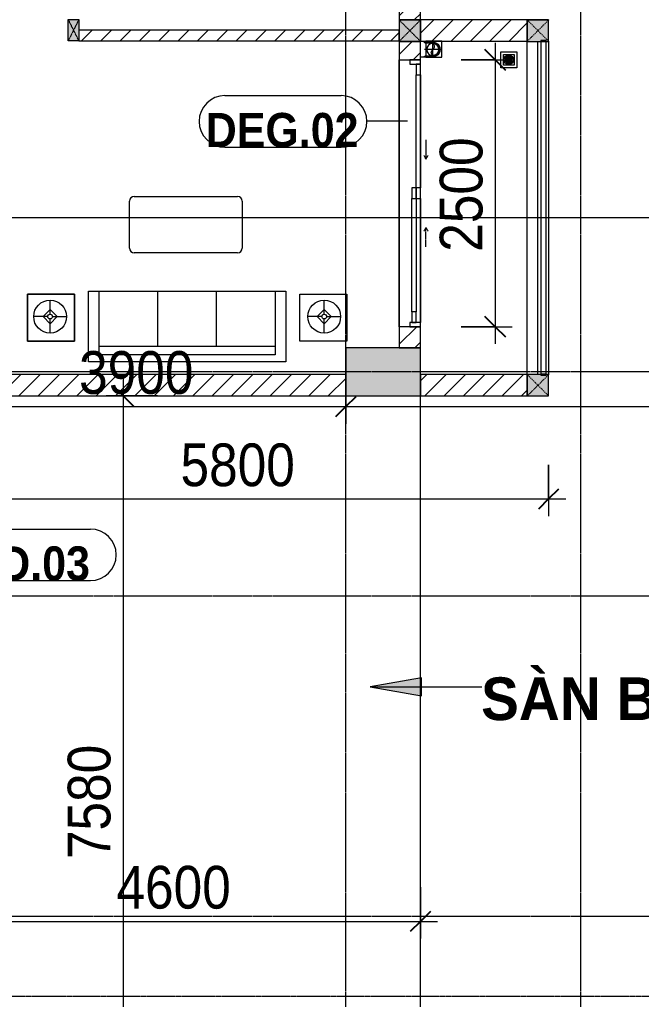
# Model space of a CAD drawing. Header units: millimetres. Extents: x 962 to 239635, y -15958 to 82755.
# Drawn here: x 111449 to 117272, y 47660 to 56837 of the extents above; entities that cross this region are included whole.
import ezdxf

# ---------------------------------------------------------------- set-up
doc = ezdxf.new("R2010")
doc.units = ezdxf.units.MM
for name, pattern in [('Dash', [6, 3, -3]), ('Dash Dot 3_16_', [7.9375, 4.7625, -1.5875, 0, -1.5875]), ('Grid Line', [22.225, 12.7, -3.175, 3.175, -3.175]), ('IMPORT-CENTER _2_', [40.64, 25.4, -5.08, 5.08, -5.08])]:
    doc.linetypes.add(name, pattern=pattern)
for name, color, linetype, lineweight in [('0-1', 7, 'Continuous', 5), ('A-ANNO-DIMS', 211, 'Continuous', 9), ('A-ANNO-DIMS-160', 211, 'Continuous', 9), ('A-DOOR', 31, 'Continuous', 9), ('A-DOOR-FRAM', 31, 'Continuous', 9), ('A-DOOR-HDLN', 31, 'Dash', 9), ('A-DOOR-IDEN', 31, 'Continuous', 9), ('A-FLOR-1', 250, 'Continuous', 9), ('A-FLOR-2', 9, 'Continuous', 9), ('A-FLOR-HRAL', 11, 'Continuous', 9), ('A-WALL', 113, 'Continuous', 9), ('A-WALL-1', 253, 'Continuous', 18), ('A-WALL-3', 113, 'Continuous', 18), ('A-WALL-PATT-1', 10, 'Continuous', 9), ('A-WALL-PATT-2', 111, 'Continuous', 9), ('G-ANNO-SYMB-1', 111, 'Dash Dot 3_16_', 18), ('G-ANNO-TEXT-1', 7, 'Continuous', 9), ('G-ANNO-TEXT-3', 250, 'Continuous', 9), ('G-IMPT', 8, 'Continuous', 9), ('G-IMPT-2', 8, 'IMPORT-CENTER _2_', 9), ('I-FURN', 30, 'Continuous', 9), ('I-FURN-1', 254, 'Continuous', 9), ('M-EQPM', 50, 'Continuous', 9), ('S-COLS', 52, 'Continuous', 9), ('S-COLS-1', 52, 'Continuous', 5), ('S-COLS-2', 7, 'Continuous', 18), ('S-COLS-3', 254, 'Continuous', 9), ('S-COLS-4', 253, 'Continuous', 18), ('S-COLS-5', 52, 'Dash', 9), ('S-COLS-6', 52, 'Continuous', 18), ('S-COLS-HDLN', 52, 'Dash', 9), ('S-COLS-HDLN-1', 9, 'Dash', 9), ('S-GRID-1', 1, 'Grid Line', 9)]:
    doc.layers.add(name, color=color, linetype=linetype, lineweight=lineweight)
doc.styles.add('Arial_B_5', font='arialbd_0.ttf', dxfattribs={"width": 0.95, "height": 400})
doc.styles.add('Arial_B_6', font='arialbd_0.ttf', dxfattribs={"width": 0.9, "height": 320})
doc.styles.add('UTM Avo', font='UTM Avo.ttf', dxfattribs={"width": 0.9, "height": 400})
doc.dimstyles.new('1_Dim_chi_tiet_2_5', dxfattribs={"dimscale": 304.8, "dimtxt": 399.720379, "dimasz": 0.629921, "dimexe": 0.524934, "dimexo": 0.0625, "dimgap": 0.052493, "dimtad": 1, "dimdec": 0, "dimrnd": 5, "dimzin": 0, "dimdsep": 46, "dimtxsty": 'UTM Avo', "dimblk1": 'OBLIQUE', "dimblk2": 'OBLIQUE', "dimsah": 1, "dimcen": 0.09, "dimdle": 0.524934, "dimazin": 0, "dimtfac": 1, "dimtdec": 4, "dimtix": 1, "dimtmove": 0, "dimatfit": 3, "dimfxl": 1.049869, "dimfxlon": 1, "dimtvp": 1, "dimtolj": 1, "dimtzin": 0, "dimarcsym": 2})
doc.dimstyles.new('1_Dim_chi_tiet_2_5_1', dxfattribs={"dimscale": 304.8, "dimtxt": 399.720379, "dimasz": 0.629921, "dimexe": 0.524934, "dimexo": 0.0625, "dimgap": 0.052493, "dimtad": 1, "dimdec": 0, "dimrnd": 5, "dimzin": 0, "dimdsep": 46, "dimtxsty": 'UTM Avo', "dimblk1": 'OBLIQUE', "dimblk2": 'OBLIQUE', "dimsah": 1, "dimcen": 0.09, "dimdle": 0.524934, "dimazin": 0, "dimtfac": 1, "dimtdec": 4, "dimtix": 1, "dimtmove": 0, "dimatfit": 3, "dimfxl": 1.049869, "dimfxlon": 1, "dimtvp": 1, "dimtolj": 1, "dimtzin": 0, "dimarcsym": 2})
pattern_1 = [(45, (61750.9, 0), (-90.50967, 90.50967), [])]

# ---------------------------------------------------------------- blocks, each defined once
blk = doc.blocks.new('NCV_TKTC_KET CAU_rvt-1-TKCS_MB TẦNG 2')
at = {"layer": 'S-COLS-1'}
blk.add_hatch(color=256, dxfattribs=at).paths.add_polyline_path([(53452.6, 53311.9), (53452.6, 53761.9), (52752.6, 53761.9), (52752.6, 53311.9)])
at = {"layer": 'A-FLOR-1'}
for p, q in [((53452.6, 56835.3), (53452.6, 60436.5)), ((53452.6, 53511.9), (53452.6, 56635.3)), ((53452.6, 44536.9), (53452.6, 53311.9))]:
    blk.add_line(p, q, dxfattribs=at)
at = {"layer": 'S-COLS-2'}
for p, q in [((52752.6, 53761.9), (52752.6, 53311.9)), ((53452.6, 53761.9), (52752.6, 53761.9)), ((53452.6, 53311.9), (53452.6, 53761.9)), ((52752.6, 53311.9), (53452.6, 53311.9))]:
    blk.add_line(p, q, dxfattribs=at)
blk = doc.blocks.new('LOBBY_SOFA_1 - LOBBY_SOFA_1-901197-TKCS_MB TẦNG 2')
at = {"layer": 'I-FURN'}
for p, q in [((-2172.3, 1064.5), (-2172.3, 1504.5)), ((-2128.3, 1548.5), (-1160.3, 1548.5)), ((-1116.3, 1504.5), (-1116.3, 1064.5)), ((-1160.3, 1020.5), (-2128.3, 1020.5)), ((-2556, 660), (-708, 660)), ((-2556, 0), (-2556, 660)), ((-2457, 66), (-2457, 660)), ((-1907, 143), (-1907, 660)), ((-1357, 143), (-1357, 660)), ((-807, 660), (-807, 66)), ((-708, 660), (-708, 0)), ((-2688.2, 633.5), (-3128.2, 633.5)), ((-3128.2, 633.5), (-3128.2, 193.5)), ((-2915.4, 445), (-2915.4, 577)), ((-2688.2, 193.5), (-2688.2, 633.5)), ((-575.9, 633.5), (-135.9, 633.5)), ((-575.9, 193.5), (-575.9, 633.5)), ((-348.6, 445), (-348.6, 577)), ((-135.9, 633.5), (-135.9, 193.5)), ((-2981.4, 423), (-2915.4, 489)), ((-2915.4, 489), (-2849.4, 423)), ((-348.6, 489), (-414.6, 423)), ((-282.6, 423), (-348.6, 489)), ((-2937.4, 423), (-3069.4, 423)), ((-2915.4, 357), (-2981.4, 423)), ((-2849.4, 423), (-2915.4, 357)), ((-2915.4, 269), (-2915.4, 401)), ((-2893.4, 423), (-2761.4, 423)), ((-370.6, 423), (-502.6, 423)), ((-414.6, 423), (-348.6, 357)), ((-348.6, 357), (-282.6, 423)), ((-348.6, 269), (-348.6, 401)), ((-326.6, 423), (-194.6, 423)), ((-3128.2, 193.5), (-2688.2, 193.5)), ((-135.9, 193.5), (-575.9, 193.5)), ((-807, 143), (-2457, 143)), ((-708, 0), (-2556, 0)), ((-807, 66), (-2457, 66))]:
    blk.add_line(p, q, dxfattribs=at)
for centre, radius in [((-2915.4, 423), 154), ((-348.6, 423), 154), ((-2915.4, 423), 22), ((-348.6, 423), 22)]:
    blk.add_circle(centre, radius, dxfattribs=at)
for centre, start, end in [((-2128.3, 1504.5), 90, 180), ((-1160.3, 1504.5), 0, 90), ((-2128.3, 1064.5), 180, 270), ((-1160.3, 1064.5), 270, 0)]:
    blk.add_arc(centre, 44, start, end, dxfattribs=at)
at = {"layer": 'I-FURN-1'}
for p, q in [((-2172.3, 1064.5), (-2172.3, 1504.5)), ((-2128.3, 1548.5), (-1160.3, 1548.5)), ((-1116.3, 1504.5), (-1116.3, 1064.5)), ((-1160.3, 1020.5), (-2128.3, 1020.5)), ((-2556, 660), (-708, 660)), ((-2556, 0), (-2556, 660)), ((-708, 660), (-708, 0)), ((-3128.2, 633.5), (-2688.2, 633.5)), ((-3128.2, 193.5), (-3128.2, 633.5)), ((-2688.2, 633.5), (-2688.2, 193.5)), ((-575.9, 633.5), (-135.9, 633.5)), ((-575.9, 193.5), (-575.9, 633.5)), ((-135.9, 633.5), (-135.9, 193.5)), ((-2688.2, 193.5), (-3128.2, 193.5)), ((-135.9, 193.5), (-575.9, 193.5)), ((-708, 0), (-2556, 0))]:
    blk.add_line(p, q, dxfattribs=at)
for centre, start, end in [((-2128.3, 1504.5), 90, 180), ((-1160.3, 1504.5), 0, 90), ((-2128.3, 1064.5), 180, 270), ((-1160.3, 1064.5), 270, 0)]:
    blk.add_arc(centre, 44, start, end, dxfattribs=at)
blk = doc.blocks.new('G1_SOF - BO TRU - 100x200-746114-TKCS_MB TẦNG 2')
at = {"layer": 'S-COLS'}
blk.add_hatch(color=256, dxfattribs=at).paths.add_polyline_path([(50, -100), (50, 100), (-50, 100), (-50, -100)])
at = {"layer": 'S-COLS-4'}
for p, q in [((-50, 100), (50, 100)), ((-50, -100), (-50, 100)), ((50, 100), (50, -100)), ((50, -100), (-50, -100))]:
    blk.add_line(p, q, dxfattribs=at)
at = {"layer": 'S-COLS-HDLN-1'}
for p, q in [((50, -100), (-50, 100)), ((-50, -100), (50, 100))]:
    blk.add_line(p, q, dxfattribs=at)
blk = doc.blocks.new('NCV_TKTC_TANG 2_rvt-1-TKCS_MB TẦNG 2')
at = {"layer": 'A-WALL-PATT-1'}
h = blk.add_hatch(dxfattribs=at)
h.set_pattern_fill('FP_1', color=256, style=0, pattern_type=2)
h.set_pattern_definition([(45, (0, 0), (-90.50967, 90.50967), [])])
h.paths.add_polyline_path([(50252.6, 56636.9), (53252.6, 56636.9), (53252.6, 56736.9), (50252.6, 56736.9)])
at = {"layer": 'A-FLOR-2'}
for p, q in [((54452.6, 53511.9), (54452.6, 56633.3)), ((53252.5, 56460.3), (53252.5, 53960.3)), ((53252.6, 53960.3), (53252.6, 56460.3)), ((53452.5, 54000.3), (53452.5, 55160.5)), ((53452.6, 55160.3), (53452.6, 54000.3))]:
    blk.add_line(p, q, dxfattribs=at)
at = {"layer": 'A-WALL-1'}
for p, q in [((53252.6, 56736.9), (50252.6, 56736.9)), ((53252.6, 56636.9), (53252.6, 56736.9)), ((50252.6, 56636.9), (53252.6, 56636.9))]:
    blk.add_line(p, q, dxfattribs=at)
at = {"layer": 'I-FURN-1'}
blk.add_blockref('LOBBY_SOFA_1 - LOBBY_SOFA_1-901197-TKCS_MB TẦNG 2', (52899.1, 53632), dxfattribs=at)
at = {"layer": 'S-COLS-3', "rotation": 180}
blk.add_blockref('G1_SOF - BO TRU - 100x200-746114-TKCS_MB TẦNG 2', (50202.6, 56736.9), dxfattribs=at)
blk = doc.blocks.new('DEG_02-DEG_03 - DEG_02-2500x2400mm-CỬA ĐI 02 CÁNH TRƯỢT-625766-TKCS_MB TẦNG 2')
at = {"layer": 'A-DOOR'}
for p, q in [((-1110, 100), (-1210, 100)), ((-1210, 100), (-1210, 60)), ((-1110, 60), (-1110, 100)), ((-1110, 100), (-50, 100)), ((50, 100), (-50, 100)), ((-50, 100), (-50, 60)), ((50, 60), (50, 100)), ((-1210, 60), (-1110, 60)), ((-50, 60), (-1110, 60)), ((50, 60), (-50, 60)), ((-50, 60), (-50, 20)), ((-50, 60), (50, 60)), ((-50, 20), (50, 20)), ((50, 20), (50, 60)), ((50, 60), (1110, 60)), ((1110, 20), (50, 20)), ((1210, 60), (1110, 60)), ((1110, 60), (1110, 20)), ((1110, 20), (1210, 20)), ((1210, 20), (1210, 60))]:
    blk.add_line(p, q, dxfattribs=at)
at = {"layer": 'A-DOOR-FRAM'}
for p, q in [((-1210, 100), (-1250, 100)), ((-1250, 100), (-1250, 0)), ((-1210, 0), (-1210, 100)), ((1250, 100), (1210, 100)), ((1210, 100), (1210, 0)), ((1250, 0), (1250, 100)), ((-1250, 0), (-1210, 0)), ((1210, 0), (1250, 0))]:
    blk.add_line(p, q, dxfattribs=at)
at = {"layer": 'A-DOOR-HDLN'}
for p, q in [((-500.4, 151.1), (-320.4, 151.1)), ((-320.4, 151.1), (-355, 171.1)), ((-320.4, 151.1), (-355, 131.1)), ((320.4, 151.1), (355, 171.1)), ((320.4, 151.1), (355, 131.1)), ((500.4, 151.1), (320.4, 151.1))]:
    blk.add_line(p, q, dxfattribs=at)
blk = doc.blocks.new('Railing - 50 x 10mm-1251311-TKCS_MB TẦNG 2')
at = {"layer": 'A-FLOR-HRAL'}
for p, q in [((25, 5), (-25, 5)), ((-25, 5), (-25, -5)), ((25, -5), (25, 5)), ((-25, -5), (25, -5))]:
    blk.add_line(p, q, dxfattribs=at)
blk = doc.blocks.new('Railing - Railing-1259192-TKCS_MB TẦNG 2')
at = {"layer": 'A-FLOR-HRAL'}
for p, q in [((54578.6, 56630.3), (54578.6, 53516.9)), ((54628.6, 53516.9), (54628.6, 56630.3))]:
    blk.add_line(p, q, dxfattribs=at)
for p in [(54603.6, 56635.3), (54603.6, 53511.9)]:
    blk.add_blockref('Railing - 50 x 10mm-1251311-TKCS_MB TẦNG 2', p)
blk = doc.blocks.new('TKTC_XREF_251221_MB TANG 2-7 - TKTC_XREF_260130_MB TANG 2-5_dwg_$cc-4746805-TKCS_MB TẦNG 2')
at = {"layer": 'G-IMPT-2'}
for p, q in [((-0.673, 0), (0.673, 0)), ((0, -0.673), (0, 0.673))]:
    blk.add_line(p, q, dxfattribs=at)
at = {"layer": 'M-EQPM'}
blk.add_circle((0, 0), 0.5, dxfattribs=at)
for centre, radius, start, end in [((0, 0), 0.5, 90, 270), ((0.188, 0.25), 0.313, 126.8699, 233.1301), ((-0.188, -0.25), 0.313, 306.8699, 53.1301)]:
    blk.add_arc(centre, radius, start, end, dxfattribs=at)
blk = doc.blocks.new('TKTC_XREF_251221_MB TANG 2-7 - TKTC_XREF_260130_MB TANG 2-5_dwg_CUM U_DN100-4746799-TKCS_MB TẦNG 2')
at = {"layer": 'G-IMPT'}
blk.add_hatch(color=256, dxfattribs=at).paths.add_polyline_path([(0, 61), (15.8, 58.9), (30.5, 52.8), (43.1, 43.1), (52.8, 30.5), (58.9, 15.8), (61, 0), (58.9, -15.8), (52.8, -30.5), (43.1, -43.1), (30.5, -52.8), (15.8, -58.9), (0, -61), (0, -57), (14.8, -55.1), (28.5, -49.4), (40.3, -40.3), (49.4, -28.5), (55.1, -14.8), (57, 0), (55.1, 14.8), (49.4, 28.5), (40.3, 40.3), (28.5, 49.4), (14.8, 55.1), (0, 57)])
for p, q in [((-79.1, 66.6), (-79.1, 63.4)), ((-76.6, 66.6), (-76.6, 63.4)), ((-74.6, 66.6), (-74.6, 63.4)), ((-72.7, 69.3), (-72.7, 60.7)), ((-66.9, 67.9), (-71.7, 67.9)), ((-66.9, 62.1), (-71.7, 62.1)), ((-65, 69), (0, 69)), ((-79.1, -63.4), (-79.1, -66.6)), ((-76.6, -63.4), (-76.6, -66.6)), ((-74.6, -63.4), (-74.6, -66.6)), ((-72.7, -60.7), (-72.7, -69.3)), ((-66.9, -62.1), (-71.7, -62.1)), ((-66.9, -67.9), (-71.7, -67.9)), ((-65, -69), (0, -69))]:
    blk.add_line(p, q, dxfattribs=at)
at = {"layer": 'G-IMPT', "flags": 128}
for points in [[(-72.7, 67.6), (-78.1, 67.6), (-78.1, 62.4), (-72.7, 62.4)], [(-71.7, 59.2), (-66.9, 59.2), (-66.9, 70.8), (-71.7, 70.8)], [(-66.9, 70.8), (-66.9, 72.7), (-65, 72.7), (-65, 57.3), (-66.9, 57.3), (-66.9, 59.2)], [(-65, 61), (0, 61), (0, 57)], [(-72.7, -62.4), (-78.1, -62.4), (-78.1, -67.6), (-72.7, -67.6)], [(-71.7, -70.8), (-66.9, -70.8), (-66.9, -59.2), (-71.7, -59.2)], [(-66.9, -59.2), (-66.9, -57.3), (-65, -57.3), (-65, -72.7), (-66.9, -72.7), (-66.9, -70.8)], [(-65, -61), (0, -61), (0, -57)]]:
    blk.add_lwpolyline(points, dxfattribs=at)
at = {"layer": 'G-IMPT'}
for centre, radius, start, end in [((-78.1, 66.6), 0.96, 90, 180), ((-78.1, 63.4), 0.96, 180, 270), ((-71.1, 69.3), 1.56, 112.61986, 247.38014), ((-67.9, 65), 4.8, 143.1301, 216.8699), ((-71.1, 60.7), 1.56, 112.61986, 247.38014), ((0, 0), 69, 270, 90), ((0, 0), 61, 270, 90), ((0, 0), 57, 270, 90), ((-78.1, -63.4), 0.96, 90, 180), ((-78.1, -66.6), 0.96, 180, 270), ((-71.1, -60.7), 1.56, 112.61986, 247.38014), ((-67.9, -65), 4.8, 143.1301, 216.8699), ((-71.1, -69.3), 1.56, 112.61986, 247.38014)]:
    blk.add_arc(centre, radius, start, end, dxfattribs=at)
blk = doc.blocks.new('TKTC_XREF_251221_MB TANG 2-7 - TKTC_XREF_260130_MB TANG 2-5_dwg_THU NUOC - THU NUOC-444531-TKCS_MB TẦNG 1-4746810-TKCS_MB TẦNG 2')
at = {"layer": 'G-IMPT'}
for p, q in [((-23.3, 10.8), (40.9, 10.8)), ((40.9, 4.8), (-23.3, 4.8)), ((-11, 23.3), (28.5, 23.3)), ((28.5, 17.3), (-11, 17.3)), ((-1.1, 35.6), (18.5, 35.6)), ((18.5, 29.6), (-1.1, 29.6)), ((-23.3, -13.6), (40.9, -13.6)), ((40.9, -19.6), (-23.3, -19.6)), ((-11, -26.1), (28.5, -26.1)), ((28.5, -32.1), (-11, -32.1)), ((-1.1, -38.5), (18.5, -38.5)), ((18.5, -44.5), (-1.1, -44.5))]:
    blk.add_line(p, q, dxfattribs=at)
at = {"layer": 'G-IMPT', "flags": 128}
for points in [[(83.7, -79.4), (83.7, 70.6), (-66.3, 70.6), (-66.3, -79.4)], [(58.7, -54.4), (58.7, 45.6), (-41.3, 45.6), (-41.3, -54.4)]]:
    blk.add_lwpolyline(points, close=True, dxfattribs=at)
for points in [[(-23.3, -1.2), (0.7, -1.2), (0.7, -7.2), (-23.3, -7.2)], [(40.9, -7.2), (16.7, -7.2), (16.7, -1.2), (40.9, -1.2)]]:
    blk.add_lwpolyline(points, dxfattribs=at)
at = {"layer": 'G-IMPT'}
for centre, radius, start, end in [((8.7, -4.4), 45, 360, 180), ((8.7, -4.4), 45, 360, 180), ((-23.3, 7.8), 3, 90, 270), ((-11, 20.3), 3, 90, 270), ((-1.1, 32.6), 3, 90, 270), ((18.5, 32.6), 3, 270, 90), ((28.5, 20.3), 3, 270, 90), ((40.9, 7.8), 3, 270, 90), ((8.7, -4.4), 45, 180, 360), ((8.7, -4.4), 45, 180, 360), ((-23.3, -4.2), 3, 90, 270), ((-23.3, -16.6), 3, 90, 270), ((-11, -29.1), 3, 90, 270), ((-1.1, -41.5), 3, 90, 270), ((18.5, -41.5), 3, 270, 90), ((28.5, -29.1), 3, 270, 90), ((40.9, -4.2), 3, 270, 90), ((40.9, -16.6), 3, 270, 90)]:
    blk.add_arc(centre, radius, start, end, dxfattribs=at)
blk = doc.blocks.new('TKTC_XREF_251221_MB TANG 2-7 - TKTC_XREF_251221_MB TANG 2-7-2039446-TKCS_MB TẦNG 2')
at = {"layer": 'M-EQPM'}
for p, q in [((19800.1, 39598.4), (19800.1, 44275)), ((19800.3, 39247.9), (19800.3, 39398.4)), ((19800.3, 39398.4), (19850.1, 39398)), ((19850.1, 39398), (19850.1, 39247.6)), ((19850.2, 39398.2), (19850.2, 39247.8)), ((19999.9, 39398.2), (19850.2, 39398.2)), ((19999.9, 39247.8), (19999.9, 39398.2)), ((19850.1, 39247.6), (19800.3, 39247.9)), ((19850.2, 39247.8), (19999.9, 39247.8))]:
    blk.add_line(p, q, dxfattribs=at)
at = {"extrusion": (0, 0, -1)}
for name, p, xscale, yscale, zscale, rotation in [('TKTC_XREF_251221_MB TANG 2-7 - TKTC_XREF_260130_MB TANG 2-5_dwg_CUM U_DN100-4746799-TKCS_MB TẦNG 2', (-19915.1, 39320.3), 0.9975000000000006, 0.9975000000000006, -0.9975000000000006, 180.000991338195), ('TKTC_XREF_251221_MB TANG 2-7 - TKTC_XREF_260130_MB TANG 2-5_dwg_$cc-4746805-TKCS_MB TẦNG 2', (-19915.1, 39319.4), 113.7150000000073, 113.7150000000073, -113.7150000000073, 359.9990086636432)]:
    blk.add_blockref(name, p, dxfattribs=dict(at, xscale=xscale, yscale=yscale, zscale=zscale, rotation=rotation))
at = {"extrusion": (0, 0, -1), "zscale": -1}
blk.add_blockref('TKTC_XREF_251221_MB TANG 2-7 - TKTC_XREF_260130_MB TANG 2-5_dwg_THU NUOC - THU NUOC-444531-TKCS_MB TẦNG 1-4746810-TKCS_MB TẦNG 2', (-20634.8, 39227.2), dxfattribs=at)
blk = doc.blocks.new('G1_SOF - BO TRU - 200x200-3052400-TKCS_MB TẦNG 2')
at = {"layer": 'S-COLS-HDLN'}
for p, q in [((-100, 100), (100, -100)), ((100, 100), (-100, -100))]:
    blk.add_line(p, q, dxfattribs=at)
blk = doc.blocks.new('DIMBLOCK22-TKCS_MB TẦNG 2')
at = {"layer": 'A-ANNO-DIMS-160', "lineweight": 25}
for p, q in [((112419.1, 53311.9), (112323.1, 53407.9)), ((112419.1, 53311.9), (112515.1, 53215.9)), ((112419.1, 45732), (112323.1, 45828)), ((112419.1, 45732), (112515.1, 45636))]:
    blk.add_line(p, q, dxfattribs=at)
at = {"layer": 'A-ANNO-DIMS-160'}
for p, q in [((112419.1, 53471.9), (112419.1, 45572)), ((112739.1, 53311.9), (112259.1, 53311.9)), ((112419.1, 53311.9), (112739.1, 53311.9)), ((112739.1, 45732), (112259.1, 45732)), ((112419.1, 45732), (112739.1, 45732))]:
    blk.add_line(p, q, dxfattribs=at)
at = {"layer": 'A-ANNO-DIMS-160', "color": 0, "insert": (111899.4, 48974.2), "char_height": 400, "width": 1314.636, "attachment_point": 1, "rotation": 90, "line_spacing_factor": 1.110334, "style": 'UTM Avo'}
blk.add_mtext('7580', dxfattribs=at)
blk = doc.blocks.new('_Oblique')
at = {"color": 0, "linetype": 'ByBlock', "lineweight": -2}
blk.add_line((-0.5, -0.5), (0.5, 0.5), dxfattribs=at)
blk = doc.blocks.new('DIMBLOCK43-TKCS_MB TẦNG 2')
at = {"layer": 'A-ANNO-DIMS-160'}
for p, q in [((110603.5, 55304.6), (110603.5, 54824.6)), ((110603.5, 54984.6), (110603.5, 55304.6)), ((173803.5, 55304.6), (173803.5, 54824.6)), ((173803.5, 54984.6), (173803.5, 55304.6)), ((110443.5, 54984.6), (173963.5, 54984.6))]:
    blk.add_line(p, q, dxfattribs=at)
at = {"layer": 'A-ANNO-DIMS-160', "lineweight": 25}
for p, q in [((110603.5, 54984.6), (110699.5, 55080.6)), ((173803.5, 54984.6), (173899.5, 55080.6)), ((110603.5, 54984.6), (110507.5, 54888.6)), ((173803.5, 54984.6), (173707.5, 54888.6))]:
    blk.add_line(p, q, dxfattribs=at)
at = {"layer": 'A-ANNO-DIMS-160', "color": 0, "insert": (141518.8, 55504.2), "char_height": 400, "width": 1643.295, "attachment_point": 1, "line_spacing_factor": 1.110334, "style": 'UTM Avo'}
blk.add_mtext('63200', dxfattribs=at)
blk = doc.blocks.new('DIMBLOCK70-TKCS_MB TẦNG 2')
at = {"layer": 'A-ANNO-DIMS-160'}
for p, q in [((110603.5, 53532.3), (110603.5, 53052.3)), ((110603.5, 53212.3), (110603.5, 53532.3)), ((114503.5, 53532.3), (114503.5, 53052.3)), ((114503.5, 53212.3), (114503.5, 53532.3)), ((110603.5, 53212.3), (114503.5, 53212.3))]:
    blk.add_line(p, q, dxfattribs=at)
at = {"layer": 'A-ANNO-DIMS-160', "lineweight": 25}
for p, q in [((110603.5, 53212.3), (110699.5, 53308.3)), ((114503.5, 53212.3), (114599.5, 53308.3)), ((110603.5, 53212.3), (110507.5, 53116.3)), ((114503.5, 53212.3), (114407.5, 53116.3))]:
    blk.add_line(p, q, dxfattribs=at)
at = {"layer": 'A-ANNO-DIMS-160', "color": 0, "insert": (112005.7, 53731.9), "char_height": 400, "width": 1314.636, "attachment_point": 1, "line_spacing_factor": 1.110334, "style": 'UTM Avo'}
blk.add_mtext('3900', dxfattribs=at)
blk = doc.blocks.new('DIMBLOCK71-TKCS_MB TẦNG 2')
at = {"layer": 'A-ANNO-DIMS-160'}
for p, q in [((114503.5, 53532.3), (114503.5, 53052.3)), ((114503.5, 53212.3), (114503.5, 53532.3)), ((122703.5, 53532.3), (122703.5, 53052.3)), ((122703.5, 53212.3), (122703.5, 53532.3)), ((114503.5, 53212.3), (122703.5, 53212.3))]:
    blk.add_line(p, q, dxfattribs=at)
at = {"layer": 'A-ANNO-DIMS-160', "lineweight": 25}
for p, q in [((114503.5, 53212.3), (114599.5, 53308.3)), ((122703.5, 53212.3), (122799.5, 53308.3)), ((114503.5, 53212.3), (114407.5, 53116.3)), ((122703.5, 53212.3), (122607.5, 53116.3))]:
    blk.add_line(p, q, dxfattribs=at)
at = {"layer": 'A-ANNO-DIMS-160', "color": 0, "insert": (118055.7, 53731.9), "char_height": 400, "width": 1314.636, "attachment_point": 1, "line_spacing_factor": 1.110334, "style": 'UTM Avo'}
blk.add_mtext('8200', dxfattribs=at)
blk = doc.blocks.new('DIMBLOCK122-TKCS_MB TẦNG 2')
at = {"layer": 'A-ANNO-DIMS-160'}
for p, q in [((115903.1, 56620.3), (115903.1, 53800.3)), ((115583.1, 56460.3), (116063.1, 56460.3)), ((115903.1, 56460.3), (115583.1, 56460.3)), ((115583.1, 53960.3), (116063.1, 53960.3)), ((115903.1, 53960.3), (115583.1, 53960.3))]:
    blk.add_line(p, q, dxfattribs=at)
at = {"layer": 'A-ANNO-DIMS-160', "lineweight": 25}
for p, q in [((115903.1, 56460.3), (115807.1, 56556.3)), ((115903.1, 56460.3), (115999.1, 56364.3)), ((115903.1, 53960.3), (115807.1, 54056.3)), ((115903.1, 53960.3), (115999.1, 53864.3))]:
    blk.add_line(p, q, dxfattribs=at)
at = {"layer": 'A-ANNO-DIMS-160', "color": 0, "insert": (115383.5, 54662.5), "char_height": 400, "width": 1314.636, "attachment_point": 1, "rotation": 90, "line_spacing_factor": 1.110334, "style": 'UTM Avo'}
blk.add_mtext('2500', dxfattribs=at)
blk = doc.blocks.new('STN_Door Tag - STN_Door Tag-1788670-TKCS_MB TẦNG 2')
at = {"layer": 'A-DOOR-IDEN'}
for p, q in [((-3.37, 1.495), (3.431, 1.495)), ((-3.37, -1.524), (3.431, -1.524))]:
    blk.add_line(p, q, dxfattribs=at)
for centre, start, end in [((-3.37, -0.015), 90, 270), ((3.431, -0.015), 270, 90)]:
    blk.add_arc(centre, 1.509, start, end, dxfattribs=at)
blk = doc.blocks.new('DIMBLOCK326-TKCS_MB TẦNG 2')
at = {"layer": 'A-ANNO-DIMS-160'}
for p, q in [((110603.5, 52667.5), (110603.5, 52187.5)), ((110603.5, 52347.5), (110603.5, 52667.5)), ((116403.5, 52667.5), (116403.5, 52187.5)), ((116403.5, 52347.5), (116403.5, 52667.5)), ((110443.5, 52347.5), (116563.5, 52347.5))]:
    blk.add_line(p, q, dxfattribs=at)
at = {"layer": 'A-ANNO-DIMS-160', "lineweight": 25}
for p, q in [((110603.5, 52347.5), (110699.5, 52443.5)), ((116403.5, 52347.5), (116499.5, 52443.5)), ((110603.5, 52347.5), (110507.5, 52251.5)), ((116403.5, 52347.5), (116307.5, 52251.5))]:
    blk.add_line(p, q, dxfattribs=at)
at = {"layer": 'A-ANNO-DIMS-160', "color": 0, "insert": (112955.7, 52867.1), "char_height": 400, "width": 1314.636, "attachment_point": 1, "line_spacing_factor": 1.110334, "style": 'UTM Avo'}
blk.add_mtext('5800', dxfattribs=at)
blk = doc.blocks.new('DIMBLOCK335-TKCS_MB TẦNG 2')
at = {"layer": 'A-ANNO-DIMS-160'}
for p, q in [((110603.5, 48711.3), (110603.5, 48231.3)), ((110603.5, 48391.3), (110603.5, 48711.3)), ((115203.5, 48711.3), (115203.5, 48231.3)), ((115203.5, 48391.3), (115203.5, 48711.3)), ((110443.5, 48391.3), (115363.5, 48391.3))]:
    blk.add_line(p, q, dxfattribs=at)
at = {"layer": 'A-ANNO-DIMS-160', "lineweight": 25}
for p, q in [((110603.5, 48391.3), (110699.5, 48487.3)), ((115203.5, 48391.3), (115299.5, 48487.3)), ((110603.5, 48391.3), (110507.5, 48295.3)), ((115203.5, 48391.3), (115107.5, 48295.3))]:
    blk.add_line(p, q, dxfattribs=at)
at = {"layer": 'A-ANNO-DIMS-160', "color": 0, "insert": (112355.7, 48911), "char_height": 400, "width": 1314.636, "attachment_point": 1, "line_spacing_factor": 1.110334, "style": 'UTM Avo'}
blk.add_mtext('4600', dxfattribs=at)

msp = doc.modelspace()

# ---------------------------------------------------------------- hatches: boundary and pattern name
at = {"layer": 'A-WALL-PATT-2'}
h = msp.add_hatch(dxfattribs=at)
h.set_pattern_fill('FP_1', color=256, style=0, pattern_type=2)
h.set_pattern_definition(pattern_1)
h.paths.add_polyline_path([(115003.5, 56833.3), (115203.5, 56833.3), (115203.5, 57835.3), (115003.5, 57835.3), (115003.5, 57478.7)])
h.paths.add_polyline_path([(115203.5, 59235.3), (115203.5, 60235.3), (115003.5, 60235.3), (115003.5, 59235.3)])
h = msp.add_hatch(dxfattribs=at)
h.set_pattern_fill('FP_1', color=256, style=0, pattern_type=2)
h.set_pattern_definition(pattern_1)
h.paths.add_polyline_path([(115447, 56635.3), (116203.5, 56635.3), (116203.5, 56833.3), (116403.5, 56833.3), (116403.5, 56835.3), (115203.5, 56835.3), (115203.5, 56635.3)])
h = msp.add_hatch(dxfattribs=at)
h.set_pattern_fill('FP_1', color=256, style=0, pattern_type=2)
h.set_pattern_definition(pattern_1)
h.paths.add_polyline_path([(115003.5, 53761.9), (115203.5, 53761.9), (115203.5, 53960.3), (115003.5, 53960.3)])
h.paths.add_polyline_path([(115203.5, 56460.3), (115203.5, 56633.3), (115003.5, 56633.3), (115003.5, 56460.3)])
h = msp.add_hatch(dxfattribs=at)
h.set_pattern_fill('FP_1', color=256, style=0, pattern_type=2)
h.set_pattern_definition(pattern_1)
h.paths.add_polyline_path([(114503.5, 53311.9), (114503.5, 53511.9), (110613.5, 53511.9), (110613.5, 53311.9), (113028.9, 53311.9)])
h = msp.add_hatch(dxfattribs=at)
h.set_pattern_fill('FP_1', color=256, style=0, pattern_type=2)
h.set_pattern_definition(pattern_1)
h.paths.add_polyline_path([(116203.5, 53311.9), (116203.5, 53511.9), (115203.5, 53511.9), (115203.5, 53311.9)])
at = {"layer": 'G-ANNO-TEXT-3'}
msp.add_hatch(color=256, dxfattribs=at).paths.add_polyline_path([(114731.3, 50588.9), (115211.3, 50504.3), (115211.3, 50673.6)])
at = {"layer": 'S-COLS-1'}
for points in [[(115203.5, 56633.3), (115203.5, 56833.3), (115003.5, 56833.3), (115003.5, 56633.3)], [(116403.5, 56633.3), (116403.5, 56833.3), (116203.5, 56833.3), (116203.5, 56633.3), (116329.5, 56634), (116329.5, 56640.3), (116379.5, 56640.3), (116379.5, 56633.3)], [(116379.5, 53311.9), (116403.5, 53311.9), (116403.5, 53511.9), (116379.5, 53511.9), (116379.5, 53506.9), (116329.5, 53506.9), (116329.5, 53511.9), (116203.5, 53511.9), (116203.5, 53311.9), (116329.5, 53311.9)]]:
    msp.add_hatch(color=256, dxfattribs=at).paths.add_polyline_path(points)

# ---------------------------------------------------------------- linework, layer by layer
at = {"layer": 'A-DOOR-IDEN'}
msp.add_line((115082.7, 55885), (114701.1, 55885), dxfattribs=at)
at = {"layer": 'A-WALL'}
for p, q in [((115003.5, 56833.3), (115203.5, 56833.3)), ((115203.5, 56833.3), (115203.5, 56635.3)), ((116203.5, 56635.3), (116203.5, 56833.3)), ((116203.5, 56833.3), (116403.5, 56833.3)), ((115203.5, 56633.3), (115003.5, 56633.3)), ((116303.5, 53511.9), (116303.5, 56633.3)), ((116403.5, 56633.3), (116403.5, 53511.9)), ((116203.5, 53311.9), (116203.5, 53511.9))]:
    msp.add_line(p, q, dxfattribs=at)
at = {"layer": 'A-WALL-3'}
for p, q in [((115003.5, 57835.3), (115003.5, 56833.3)), ((115203.5, 56835.3), (115203.5, 57835.3)), ((116403.5, 56835.3), (115203.5, 56835.3)), ((116403.5, 56833.3), (116403.5, 56835.3)), ((115003.5, 56633.3), (115003.5, 56460.3)), ((115203.5, 56635.3), (116203.5, 56635.3)), ((115203.5, 56460.3), (115203.5, 56633.3)), ((115003.5, 56460.3), (115203.5, 56460.3)), ((115003.5, 53960.3), (115003.5, 53761.9)), ((115203.5, 53960.3), (115003.5, 53960.3)), ((115203.5, 53761.9), (115203.5, 53960.3)), ((115003.5, 53761.9), (115203.5, 53761.9)), ((114503.5, 53511.9), (110613.5, 53511.9)), ((114503.5, 53311.9), (114503.5, 53511.9)), ((116203.5, 53511.9), (115203.5, 53511.9)), ((115203.5, 53511.9), (115203.5, 53311.9)), ((110613.5, 53311.9), (114503.5, 53311.9)), ((115203.5, 53311.9), (116203.5, 53311.9))]:
    msp.add_line(p, q, dxfattribs=at)
at = {"layer": 'G-ANNO-SYMB-1'}
msp.add_line((90498.7, 47691.5), (196677.7, 47691.5), dxfattribs=at)
at = {"layer": 'G-ANNO-TEXT-3'}
for p, q in [((115211.3, 50673.6), (114731.3, 50588.9)), ((115211.3, 50504.3), (115211.3, 50673.6)), ((114731.3, 50588.9), (115211.3, 50504.3)), ((114731.3, 50588.9), (115779.2, 50588.9))]:
    msp.add_line(p, q, dxfattribs=at)
at = {"layer": 'S-COLS'}
for p, q in [((115203.5, 56833.3), (115003.5, 56833.3)), ((115203.5, 56635.3), (115203.5, 56833.3)), ((116403.5, 56833.3), (116203.5, 56833.3)), ((116203.5, 56833.3), (116203.5, 56635.3)), ((115003.5, 56633.3), (115203.5, 56633.3)), ((116203.5, 53511.9), (116203.5, 53311.9))]:
    msp.add_line(p, q, dxfattribs=at)
at = {"layer": 'S-COLS-6'}
for p, q in [((115003.5, 56833.3), (115003.5, 56633.3)), ((116403.5, 56633.3), (116403.5, 56833.3)), ((115203.5, 56633.3), (115203.5, 56635.3)), ((116203.5, 56635.3), (116203.5, 56633.3)), ((116203.5, 56633.3), (116329.5, 56633.3)), ((116379.5, 56633.3), (116403.5, 56633.3)), ((116329.5, 53511.9), (116203.5, 53511.9)), ((116403.5, 53511.9), (116379.5, 53511.9)), ((116403.5, 53311.9), (116403.5, 53511.9)), ((116203.5, 53311.9), (116403.5, 53311.9))]:
    msp.add_line(p, q, dxfattribs=at)
at = {"layer": 'S-GRID-1'}
for p, q in [((114503.5, 19351.6), (114503.5, 76542.3)), ((116703.5, 19351.6), (116703.5, 76542.3)), ((189415.6, 53536.9), (96253.4, 53536.9)), ((189415.6, 51436.9), (96253.4, 51436.9)), ((189415.6, 48436.9), (96253.4, 48436.9))]:
    msp.add_line(p, q, dxfattribs=at)

# ---------------------------------------------------------------- block references
at = {"layer": '0-1'}
for name in ['NCV_TKTC_KET CAU_rvt-1-TKCS_MB TẦNG 2', 'NCV_TKTC_TANG 2_rvt-1-TKCS_MB TẦNG 2']:
    msp.add_blockref(name, (61750.9, 0), dxfattribs=at)
at = {"layer": 'A-DOOR', "rotation": 269.9999999999998}
msp.add_blockref('DEG_02-DEG_03 - DEG_02-2500x2400mm-CỬA ĐI 02 CÁNH TRƯỢT-625766-TKCS_MB TẦNG 2', (115103.5, 55210.3), dxfattribs=at)
at = {"layer": 'A-DOOR-IDEN', "xscale": 159.9999999999999, "yscale": 159.9999999999999, "zscale": 159.9999999999999}
for p in [(113910.7, 55885.7), (111563, 51826.3)]:
    msp.add_blockref('STN_Door Tag - STN_Door Tag-1788670-TKCS_MB TẦNG 2', p, dxfattribs=at)
at = {"layer": 'A-FLOR-HRAL'}
msp.add_blockref('Railing - Railing-1259192-TKCS_MB TẦNG 2', (61750.9, 0), dxfattribs=at)
at = {"layer": 'M-EQPM'}
msp.add_blockref('TKTC_XREF_251221_MB TANG 2-7 - TKTC_XREF_251221_MB TANG 2-7-2039446-TKCS_MB TẦNG 2', (95403.5, 17236.9), dxfattribs=at)
at = {"layer": 'S-COLS-5'}
for p in [(115103.5, 56733.3), (116303.5, 56733.3), (116303.5, 53411.9)]:
    msp.add_blockref('G1_SOF - BO TRU - 200x200-3052400-TKCS_MB TẦNG 2', p, dxfattribs=at)

# ---------------------------------------------------------------- texts
at = {"layer": 'A-DOOR-IDEN', "char_height": 320, "attachment_point": 5, "line_spacing_factor": 0.936439, "style": 'Arial_B_6'}
for s, insert, width in [('\\pt7.2,14.4,21.6,28.8,36,43.2,50.4,57.6,64.8,72,79.2,86.4,93.6,100.8,108,115.2,122.4,129.6,136.8,144,151.2,158.4,165.6,172.8,180,187.2,194.4,201.6,208.8,216,223.2,230.4;DEG.02', (113907.4, 55800.3), 1467.36), ('\\pt7.2,14.4,21.6,28.8,36,43.2,50.4,57.6,64.8,72,79.2,86.4,93.6,100.8,108,115.2,122.4,129.6,136.8,144,151.2,158.4,165.6,172.8,180,187.2,194.4,201.6,208.8,216,223.2,230.4;FD.03', (111559.8, 51740.9), 1124.64)]:
    msp.add_mtext(s, dxfattribs=dict(at, insert=insert, width=width))
at = {"layer": 'G-ANNO-TEXT-1', "insert": (117112.3, 50473.5), "char_height": 400, "width": 2671.248, "attachment_point": 5, "line_spacing_factor": 0.936439, "style": 'Arial_B_5'}
msp.add_mtext('\\pt1824,3648,5472,7296,9120,10944,12768,14592,16416,18240,20064,21888,23712,25536,27360,29184,31008,32832,34656,36480,38304,40128,41952,43776,45600,47424,49248,51072,52896,54720,56544,58368;SÀN BTCT', dxfattribs=at)

# ---------------------------------------------------------------- dimensions: what is measured, and where the dimension line sits
at = {"layer": 'A-ANNO-DIMS'}
for base, p1, p2, override, picture, middle in [((115903.1, 53960.3), (115583.1, 56460.3), (115583.1, 53960.3), {"dimpost": '<>', "dimfxl": 2500}, 'DIMBLOCK122-TKCS_MB TẦNG 2', (115680.1, 55210.3)), ((112419.1, 45732), (112739.1, 53311.9), (112739.1, 45732), {"dimpost": '<>', "dimfxl": 7579.949304}, 'DIMBLOCK22-TKCS_MB TẦNG 2', (112196.1, 49522))]:
    dim = msp.add_linear_dim(base=base, p1=p1, p2=p2, angle=90, dimstyle='1_Dim_chi_tiet_2_5', override=override, dxfattribs=at)
    dim.commit()
    dim.dimension.update_dxf_attribs({"geometry": picture, "text_midpoint": middle})
for base, p1, p2, dimstyle, override, picture, middle in [((173803.5, 54984.6), (110603.5, 55304.6), (173803.5, 55304.6), '1_Dim_chi_tiet_2_5', {"dimpost": '<>', "dimfxl": 63200.07133}, 'DIMBLOCK43-TKCS_MB TẦNG 2', (142203.5, 55207.6)), ((114503.5, 53212.3), (110603.5, 53532.3), (114503.5, 53532.3), '1_Dim_chi_tiet_2_5', {"dimpost": '<>', "dimfxl": 3899.999999}, 'DIMBLOCK70-TKCS_MB TẦNG 2', (112553.5, 53435.3)), ((122703.5, 53212.3), (114503.5, 53532.3), (122703.5, 53532.3), '1_Dim_chi_tiet_2_5', {"dimpost": '<>', "dimfxl": 8200}, 'DIMBLOCK71-TKCS_MB TẦNG 2', (118603.5, 53435.3)), ((116403.5, 52347.5), (110603.5, 52667.5), (116403.5, 52667.5), '1_Dim_chi_tiet_2_5_1', {"dimpost": '<>', "dimfxl": 5799.999999}, 'DIMBLOCK326-TKCS_MB TẦNG 2', (113503.5, 52570.5)), ((115203.5, 48391.3), (110603.5, 48711.3), (115203.5, 48711.3), '1_Dim_chi_tiet_2_5_1', {"dimpost": '<>', "dimfxl": 4599.999999}, 'DIMBLOCK335-TKCS_MB TẦNG 2', (112903.5, 48614.3))]:
    dim = msp.add_linear_dim(base=base, p1=p1, p2=p2, dimstyle=dimstyle, override=override, dxfattribs=at)
    dim.commit()
    dim.dimension.update_dxf_attribs({"geometry": picture, "text_midpoint": middle})

doc.saveas('drawing.dxf')
